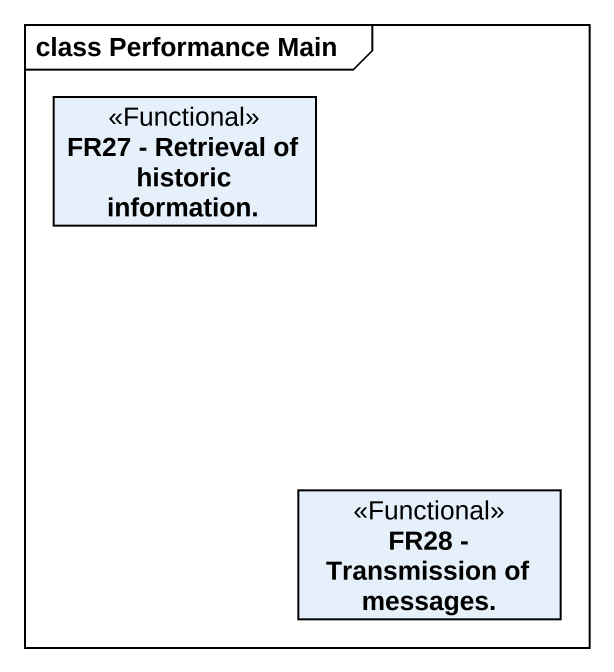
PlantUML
@startuml
mainframe class Performance Main
hide circle
hide empty members
class "FR27 - Retrieval of historic information." as FR27_Retrieval_of_historic <<Functional>>
class "FR28 - Transmission of messages." as FR28_Transmission_of <<Functional>>
@enduml
